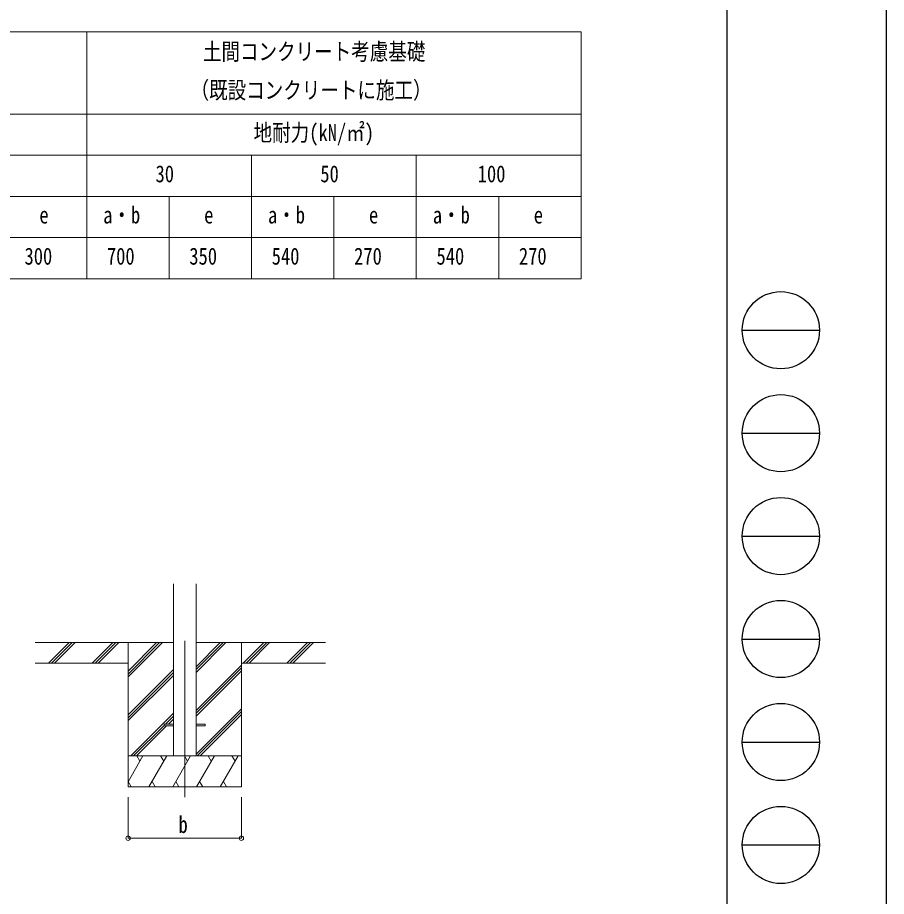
# Model space of a CAD drawing. Units: millimetres, scale not verified. Extents: x -10512 to 10512, y -7425 to 7425.
# Drawn here: x 6295 to 10512, y -4375 to -106 of the extents above; entities that cross this region are included whole.
import ezdxf
from ezdxf.enums import TextEntityAlignment as Align

# ---------------------------------------------------------------- set-up
doc = ezdxf.new("R2010")
doc.units = ezdxf.units.MM
doc.header["$LTSCALE"] = 30
for name, color, linetype, lineweight in [('0-1_TABLE1', 7, 'Continuous', 18), ('0-3_YKK_12', 40, 'Continuous', 18), ('0-4_YKK_13', 120, 'Continuous', 18), ('0-5_YKK_A1', 120, 'Continuous', 18), ('0-6_YKK_D', 200, 'Continuous', 18)]:
    doc.layers.add(name, color=color, linetype=linetype, lineweight=lineweight)
doc.layers.add('0-7_YKK_ZWAK', color=134, linetype='Continuous')
doc.styles.add('ＭＳ ゴシック', font='')
doc.styles.get('ＭＳ ゴシック').set_extended_font_data('MS Gothic')

msp = doc.modelspace()

# ---------------------------------------------------------------- linework, layer by layer
at = {"layer": '0-1_TABLE1'}
for p, q in [((3230.5, -174.98), (9030.5, -174.98)), ((6630.5, -174.98), (6630.5, -1374.98)), ((4230.5, -574.98), (9030.5, -574.98)), ((4230.5, -774.98), (9030.5, -774.98)), ((4230.5, -974.98), (9030.5, -974.98)), ((8630.5, -974.98), (8630.5, -1374.98))]:
    msp.add_line(p, q, dxfattribs=at)
for points in [[(9030.5, -174.98), (9030.5, -974.98), (9030.5, -1374.98)], [(7430.5, -774.98), (7430.5, -1174.98), (7430.5, -1374.98)], [(8230.5, -774.98), (8230.5, -1174.98), (8230.5, -1374.98)], [(7030.5, -974.98), (7030.5, -1174.98), (7030.5, -1374.98)], [(7830.5, -974.98), (7830.5, -1174.98), (7830.5, -1374.98)], [(3230.5, -1174.98), (4230.5, -1174.98), (9030.5, -1174.98)], [(3230.5, -1374.98), (3730.5, -1374.98), (9030.5, -1374.98)]]:
    msp.add_lwpolyline(points, dxfattribs=at)
at = {"layer": '0-3_YKK_12'}
msp.add_line((7106.16, -3133.05), (7106.16, -3892.26), dxfattribs=at)
at = {"layer": '0-4_YKK_13'}
for p, q in [((7006.16, -3537.76), (7006.16, -3546.76)), ((7006.16, -3537.76), (7051.16, -3537.76)), ((7161.16, -3537.76), (7206.16, -3537.76)), ((7206.16, -3537.76), (7206.16, -3546.76)), ((7006.16, -3546.76), (7051.16, -3546.76)), ((7161.16, -3546.76), (7206.16, -3546.76))]:
    msp.add_line(p, q, dxfattribs=at)
at = {"layer": '0-5_YKK_A1'}
for p, q in [((7051.16, -2856.91), (7051.16, -3692.26)), ((7161.16, -2856.91), (7161.16, -3692.26)), ((7051.16, -3142.26), (6380.21, -3142.26)), ((6446.9, -3240.86), (6545.5, -3142.26)), ((6459.64, -3242.26), (6559.64, -3142.26)), ((6473.78, -3242.26), (6573.78, -3142.26)), ((6659.03, -3240.86), (6757.63, -3142.26)), ((6671.77, -3242.26), (6771.77, -3142.26)), ((6685.91, -3242.26), (6785.91, -3142.26)), ((6831.16, -3142.26), (6831.16, -3842.26)), ((6831.16, -3309.14), (6998.05, -3142.26)), ((6831.16, -3295), (6983.9, -3142.26)), ((6831.16, -3280.86), (6969.76, -3142.26)), ((7161.16, -3287.51), (7306.41, -3142.26)), ((7161.16, -3273.37), (7292.27, -3142.26)), ((7161.16, -3259.22), (7278.13, -3142.26)), ((7161.16, -3142.26), (7789.37, -3142.26)), ((7381.16, -3142.26), (7381.16, -3842.26)), ((7390.26, -3242.26), (7490.26, -3142.26)), ((7404.4, -3242.26), (7504.4, -3142.26)), ((7418.54, -3242.26), (7518.55, -3142.26)), ((7602.39, -3242.26), (7702.39, -3142.26)), ((7616.53, -3242.26), (7716.54, -3142.26)), ((7630.68, -3242.26), (7730.68, -3142.26)), ((6831.16, -3242.26), (6380.21, -3242.26)), ((7381.16, -3242.26), (7789.37, -3242.26)), ((6831.16, -3492.99), (7051.16, -3272.99)), ((7161.16, -3471.35), (7381.16, -3251.36)), ((7161.16, -3485.5), (7381.16, -3265.5)), ((7161.16, -3499.64), (7381.16, -3279.64)), ((6831.16, -3507.13), (7051.16, -3287.13)), ((6831.16, -3521.27), (7051.16, -3301.27)), ((6844.02, -3692.26), (7051.16, -3485.12)), ((7012.66, -3537.76), (7051.16, -3499.26)), ((7161.16, -3683.48), (7381.16, -3463.49)), ((7166.53, -3692.26), (7381.16, -3477.63)), ((7180.67, -3692.26), (7381.16, -3491.77)), ((7026.81, -3537.76), (7051.16, -3513.4)), ((6858.16, -3692.26), (7006.16, -3544.26)), ((6872.31, -3692.26), (7017.81, -3546.76)), ((7381.16, -3692.26), (6831.16, -3692.26)), ((6831.16, -3817.71), (6903.59, -3692.26)), ((6888.59, -3718.24), (6873.59, -3692.26)), ((6932.46, -3842.26), (7019.06, -3692.26)), ((7004.06, -3718.24), (6989.06, -3692.26)), ((7047.93, -3842.26), (7134.53, -3692.26)), ((7119.53, -3718.24), (7104.53, -3692.26)), ((7163.4, -3842.26), (7250, -3692.26)), ((7235, -3718.24), (7220, -3692.26)), ((7278.87, -3842.26), (7365.47, -3692.26)), ((7350.47, -3718.24), (7335.47, -3692.26)), ((6831.99, -3816.28), (6846.99, -3842.26)), ((6947.46, -3816.28), (6962.46, -3842.26)), ((7062.93, -3816.28), (7077.93, -3842.26)), ((7178.4, -3816.28), (7193.4, -3842.26)), ((7293.87, -3816.28), (7308.87, -3842.26)), ((6831.16, -3842.26), (7381.16, -3842.26))]:
    msp.add_line(p, q, dxfattribs=at)
at = {"layer": '0-6_YKK_D'}
for p, q in [((6831.16, -3892.26), (6831.16, -4093.26)), ((7381.16, -3892.26), (7381.16, -4093.26)), ((6831.16, -4092.26), (7381.16, -4092.26))]:
    msp.add_line(p, q, dxfattribs=at)
for centre in [(6831.16, -4092.26), (7381.16, -4092.26)]:
    msp.add_circle(centre, 10.62, dxfattribs=at)
at = {"layer": '0-7_YKK_ZWAK'}
for p, q in [((9737.55, 6937.5), (9737.55, -6312.5)), ((9812.55, -1625), (10187.55, -1625)), ((9812.55, -2125), (10187.55, -2125)), ((9812.55, -2625), (10187.55, -2625)), ((9812.55, -3125), (10187.55, -3125)), ((9812.55, -3625), (10187.55, -3625)), ((9812.55, -4125), (10187.55, -4125))]:
    msp.add_line(p, q, dxfattribs=at)
msp.add_lwpolyline([(-10512.5, -7425), (10512.5, -7425), (10512.5, 7425), (-10512.5, 7425)], close=True, dxfattribs=at)
for centre in [(10000.05, -1625), (10000.05, -2125), (10000.05, -2625), (10000.05, -3125), (10000.05, -3625), (10000.05, -4125)]:
    msp.add_circle(centre, 187.5, dxfattribs=at)

# ---------------------------------------------------------------- texts
at = {"layer": '0-1_TABLE1', "style": 'ＭＳ ゴシック', "width": 0.8}
for s, p in [('土間コンクリート考慮基礎', (7194.5, -337.48)), ('（既設コンクリートに施工）', (7134.5, -524.98)), ('地耐力(kN/㎡)', (7440.5, -731.23)), ('30', (6964.5, -931.23)), ('50', (7764.5, -931.23)), ('100', (8528.5, -931.23)), ('a・b', (6710.5, -1131.23)), ('a・b', (7510.5, -1131.23)), ('a・b', (8310.5, -1131.23)), ('e', (6400.5, -1131.23)), ('e', (7200.5, -1131.23)), ('e', (8000.5, -1131.23)), ('e', (8800.5, -1131.23)), ('300', (6328.5, -1331.23)), ('700', (6728.5, -1331.23)), ('350', (7128.5, -1331.23)), ('540', (7528.5, -1331.23)), ('270', (7928.5, -1331.23)), ('540', (8328.5, -1331.23)), ('270', (8728.5, -1331.23))]:
    msp.add_text(s, height=82.48, dxfattribs=at).set_placement(p, align=Align.BOTTOM_LEFT)
at = {"layer": '0-6_YKK_D', "style": 'ＭＳ ゴシック', "width": 0.8}
msp.add_text('b', height=82.48, dxfattribs=at).set_placement((7076.16, -4091.46), align=Align.BOTTOM_LEFT)

doc.saveas('drawing.dxf')
